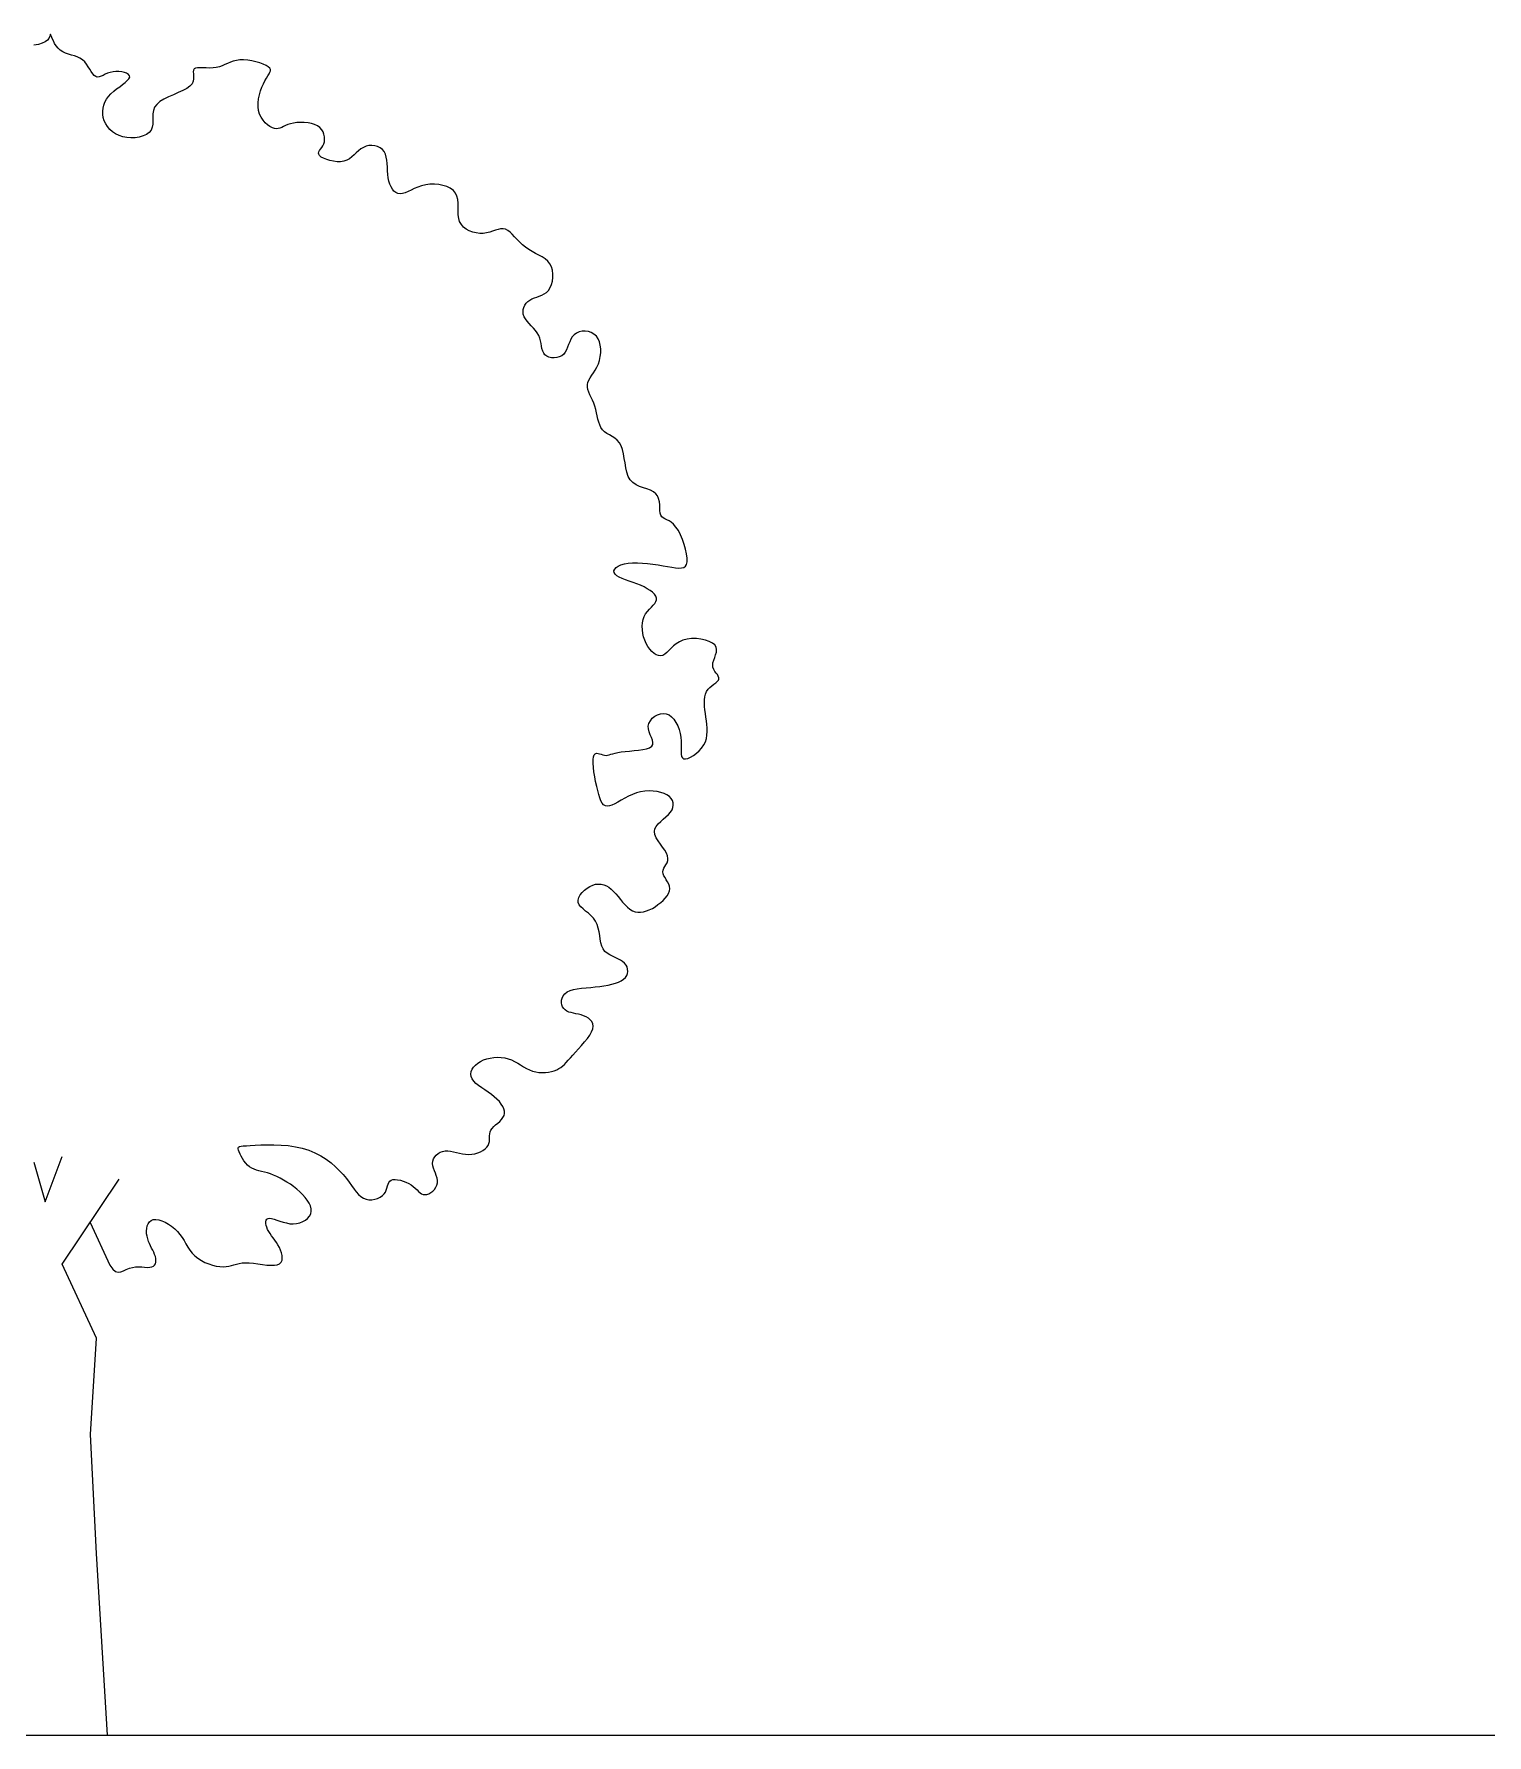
# Model space of a CAD drawing. Header units: millimetres. Extents: x 157249 to 320429, y 217580 to 295459.
# Drawn here: x 180795 to 189352, y 260364 to 270377 of the extents above; entities that cross this region are included whole.
import ezdxf

# ---------------------------------------------------------------- set-up
doc = ezdxf.new("R2010")
doc.units = ezdxf.units.MM
doc.layers.add('www.cad-blocks.net', color=7, linetype='Continuous')

# ---------------------------------------------------------------- blocks, each defined once
blk = doc.blocks.new('A$C3D8429B9')
for p, q in [((3859, 9952), (3832, 9947)), ((3881, 9959), (3859, 9952)), ((3898, 9967), (3881, 9959)), ((3911, 9977), (3898, 9967)), ((3919, 9987), (3911, 9977)), ((3924, 9996), (3919, 9987)), ((3927, 10004), (3924, 9996)), ((3928, 10010), (3927, 10004)), ((3929, 10013), (3928, 10010)), ((3930, 10012), (3929, 10013)), ((3932, 10007), (3930, 10012)), ((3936, 9998), (3932, 10007)), ((3940, 9986), (3936, 9998)), ((3947, 9973), (3940, 9986)), ((3954, 9958), (3947, 9973)), ((3963, 9944), (3954, 9958)), ((3974, 9930), (3963, 9944)), ((3987, 9918), (3974, 9930)), ((4002, 9909), (3987, 9918)), ((4018, 9901), (4002, 9909)), ((4035, 9895), (4018, 9901)), ((4053, 9889), (4035, 9895)), ((4070, 9884), (4053, 9889)), ((4087, 9878), (4070, 9884)), ((4103, 9870), (4087, 9878)), ((4118, 9861), (4103, 9870)), ((4131, 9849), (4118, 9861)), ((4142, 9835), (4131, 9849)), ((4152, 9820), (4142, 9835)), ((4161, 9806), (4152, 9820)), ((4796, 9815), (4784, 9812)), ((4811, 9815), (4796, 9815)), ((4828, 9815), (4811, 9815)), ((4847, 9814), (4828, 9815)), ((4867, 9813), (4847, 9814)), ((4887, 9814), (4867, 9813)), ((4906, 9816), (4887, 9814)), ((4924, 9820), (4906, 9816)), ((4940, 9826), (4924, 9820)), ((4956, 9833), (4940, 9826)), ((4972, 9840), (4956, 9833)), ((4989, 9847), (4972, 9840)), ((5006, 9853), (4989, 9847)), ((5025, 9858), (5006, 9853)), ((5045, 9861), (5025, 9858)), ((5067, 9861), (5045, 9861)), ((5091, 9859), (5067, 9861)), ((5115, 9855), (5091, 9859)), ((5139, 9850), (5115, 9855)), ((5162, 9843), (5139, 9850)), ((5182, 9836), (5162, 9843)), ((5199, 9828), (5182, 9836)), ((5212, 9820), (5199, 9828)), ((5221, 9812), (5212, 9820)), ((4170, 9792), (4161, 9806)), ((4178, 9779), (4170, 9792)), ((4187, 9769), (4178, 9779)), ((4196, 9763), (4187, 9769)), ((4205, 9760), (4196, 9763)), ((4216, 9761), (4205, 9760)), ((4227, 9764), (4216, 9761)), ((4239, 9769), (4227, 9764)), ((4252, 9776), (4239, 9769)), ((4266, 9782), (4252, 9776)), ((4281, 9787), (4266, 9782)), ((4298, 9791), (4281, 9787)), ((4315, 9793), (4298, 9791)), ((4332, 9793), (4315, 9793)), ((4349, 9791), (4332, 9793)), ((4337, 9703), (4354, 9716)), ((4365, 9787), (4349, 9791)), ((4354, 9716), (4370, 9728)), ((4378, 9782), (4365, 9787)), ((4370, 9728), (4382, 9739)), ((4388, 9775), (4378, 9782)), ((4382, 9739), (4391, 9749)), ((4394, 9767), (4388, 9775)), ((4391, 9749), (4396, 9759)), ((4396, 9759), (4394, 9767)), ((4763, 9720), (4751, 9706)), ((4770, 9735), (4763, 9720)), ((4771, 9800), (4770, 9790)), ((4770, 9790), (4771, 9778)), ((4772, 9750), (4770, 9735)), ((4775, 9808), (4771, 9800)), ((4771, 9778), (4772, 9764)), ((4772, 9764), (4772, 9750)), ((4784, 9812), (4775, 9808)), ((5174, 9700), (5183, 9720)), ((5183, 9720), (5192, 9738)), ((5192, 9738), (5201, 9754)), ((5201, 9754), (5209, 9767)), ((5209, 9767), (5217, 9779)), ((5217, 9779), (5222, 9788)), ((5225, 9805), (5221, 9812)), ((5222, 9788), (5225, 9797)), ((5225, 9797), (5225, 9805)), ((4250, 9612), (4259, 9629)), ((4259, 9629), (4271, 9645)), ((4271, 9645), (4285, 9661)), ((4285, 9661), (4302, 9676)), ((4302, 9676), (4319, 9690)), ((4319, 9690), (4337, 9703)), ((4573, 9615), (4555, 9599)), ((4597, 9630), (4573, 9615)), ((4624, 9643), (4597, 9630)), ((4653, 9656), (4624, 9643)), ((4682, 9668), (4653, 9656)), ((4709, 9680), (4682, 9668)), ((4732, 9692), (4709, 9680)), ((4751, 9706), (4732, 9692)), ((5152, 9608), (5155, 9631)), ((5155, 9631), (5160, 9655)), ((5160, 9655), (5166, 9678)), ((5166, 9678), (5174, 9700)), ((4237, 9558), (4239, 9576)), ((4237, 9540), (4237, 9558)), ((4240, 9522), (4237, 9540)), ((4239, 9576), (4243, 9594)), ((4246, 9503), (4240, 9522)), ((4243, 9594), (4250, 9612)), ((4533, 9543), (4532, 9522)), ((4532, 9522), (4533, 9502)), ((4536, 9563), (4533, 9543)), ((4543, 9582), (4536, 9563)), ((4555, 9599), (4543, 9582)), ((5152, 9585), (5152, 9608)), ((5155, 9563), (5152, 9585)), ((5161, 9542), (5155, 9563)), ((5170, 9523), (5161, 9542)), ((5182, 9506), (5170, 9523)), ((4255, 9485), (4246, 9503)), ((4266, 9468), (4255, 9485)), ((4279, 9452), (4266, 9468)), ((4295, 9438), (4279, 9452)), ((4313, 9425), (4295, 9438)), ((4333, 9415), (4313, 9425)), ((4355, 9407), (4333, 9415)), ((4475, 9413), (4452, 9406)), ((4494, 9422), (4475, 9413)), ((4511, 9434), (4494, 9422)), ((4522, 9448), (4511, 9434)), ((4529, 9465), (4522, 9448)), ((4532, 9483), (4529, 9465)), ((4533, 9502), (4532, 9483)), ((5194, 9491), (5182, 9506)), ((5208, 9478), (5194, 9491)), ((5222, 9468), (5208, 9478)), ((5236, 9461), (5222, 9468)), ((5249, 9456), (5236, 9461)), ((5261, 9455), (5249, 9456)), ((5271, 9456), (5261, 9455)), ((5281, 9459), (5271, 9456)), ((5291, 9463), (5281, 9459)), ((5302, 9468), (5291, 9463)), ((5314, 9474), (5302, 9468)), ((5327, 9480), (5314, 9474)), ((5343, 9485), (5327, 9480)), ((5361, 9489), (5343, 9485)), ((5381, 9492), (5361, 9489)), ((5402, 9493), (5381, 9492)), ((5424, 9493), (5402, 9493)), ((5446, 9491), (5424, 9493)), ((5466, 9487), (5446, 9491)), ((5485, 9481), (5466, 9487)), ((5502, 9473), (5485, 9481)), ((5516, 9462), (5502, 9473)), ((5527, 9450), (5516, 9462)), ((5535, 9437), (5527, 9450)), ((5540, 9423), (5535, 9437)), ((5543, 9408), (5540, 9423)), ((4379, 9403), (4355, 9407)), ((4403, 9401), (4379, 9403)), ((4428, 9402), (4403, 9401)), ((4452, 9406), (4428, 9402)), ((5508, 9312), (5510, 9319)), ((5510, 9319), (5514, 9327)), ((5514, 9327), (5520, 9336)), ((5520, 9336), (5527, 9345)), ((5527, 9345), (5534, 9355)), ((5534, 9355), (5539, 9366)), ((5539, 9366), (5543, 9379)), ((5544, 9393), (5543, 9408)), ((5543, 9379), (5544, 9393)), ((5730, 9314), (5718, 9302)), ((5743, 9326), (5730, 9314)), ((5757, 9337), (5743, 9326)), ((5772, 9346), (5757, 9337)), ((5788, 9352), (5772, 9346)), ((5805, 9356), (5788, 9352)), ((5822, 9357), (5805, 9356)), ((5839, 9355), (5822, 9357)), ((5855, 9351), (5839, 9355)), ((5870, 9344), (5855, 9351)), ((5884, 9334), (5870, 9344)), ((5894, 9322), (5884, 9334)), ((5902, 9306), (5894, 9322)), ((5509, 9305), (5508, 9312)), ((5514, 9297), (5509, 9305)), ((5524, 9289), (5514, 9297)), ((5538, 9282), (5524, 9289)), ((5556, 9274), (5538, 9282)), ((5575, 9268), (5556, 9274)), ((5596, 9264), (5575, 9268)), ((5617, 9261), (5596, 9264)), ((5638, 9261), (5617, 9261)), ((5657, 9264), (5638, 9261)), ((5675, 9271), (5657, 9264)), ((5690, 9279), (5675, 9271)), ((5704, 9290), (5690, 9279)), ((5718, 9302), (5704, 9290)), ((5907, 9289), (5902, 9306)), ((5911, 9270), (5907, 9289)), ((5913, 9250), (5911, 9270)), ((5914, 9229), (5913, 9250)), ((5915, 9208), (5914, 9229)), ((5916, 9187), (5915, 9208)), ((5919, 9166), (5916, 9187)), ((5922, 9147), (5919, 9166)), ((5928, 9129), (5922, 9147)), ((5935, 9113), (5928, 9129)), ((5943, 9099), (5935, 9113)), ((6093, 9112), (6072, 9103)), ((6115, 9120), (6093, 9112)), ((6139, 9125), (6115, 9120)), ((6164, 9129), (6139, 9125)), ((6190, 9129), (6164, 9129)), ((6216, 9127), (6190, 9129)), ((6241, 9122), (6216, 9127)), ((6264, 9115), (6241, 9122)), ((6284, 9105), (6264, 9115)), ((5952, 9088), (5943, 9099)), ((5963, 9080), (5952, 9088)), ((5975, 9074), (5963, 9080)), ((5988, 9072), (5975, 9074)), ((6002, 9074), (5988, 9072)), ((6018, 9079), (6002, 9074)), ((6035, 9086), (6018, 9079)), ((6053, 9094), (6035, 9086)), ((6072, 9103), (6053, 9094)), ((6302, 9092), (6284, 9105)), ((6315, 9076), (6302, 9092)), ((6323, 9058), (6315, 9076)), ((6328, 9038), (6323, 9058)), ((6330, 9017), (6328, 9038)), ((6330, 8994), (6330, 9017)), ((6330, 8972), (6330, 8994)), ((6331, 8949), (6330, 8972)), ((6334, 8928), (6331, 8949)), ((6339, 8909), (6334, 8928)), ((6349, 8892), (6339, 8909)), ((6362, 8877), (6349, 8892)), ((6378, 8864), (6362, 8877)), ((6396, 8854), (6378, 8864)), ((6416, 8847), (6396, 8854)), ((6437, 8842), (6416, 8847)), ((6458, 8839), (6437, 8842)), ((6478, 8839), (6458, 8839)), ((6497, 8842), (6478, 8839)), ((6516, 8847), (6497, 8842)), ((6533, 8852), (6516, 8847)), ((6550, 8858), (6533, 8852)), ((6565, 8863), (6550, 8858)), ((6580, 8866), (6565, 8863)), ((6595, 8867), (6580, 8866)), ((6609, 8864), (6595, 8867)), ((6622, 8857), (6609, 8864)), ((6636, 8847), (6622, 8857)), ((6649, 8835), (6636, 8847)), ((6663, 8820), (6649, 8835)), ((6678, 8804), (6663, 8820)), ((6693, 8788), (6678, 8804)), ((6709, 8772), (6693, 8788)), ((6727, 8758), (6709, 8772)), ((6746, 8745), (6727, 8758)), ((6766, 8733), (6746, 8745)), ((6786, 8722), (6766, 8733)), ((6806, 8712), (6786, 8722)), ((6825, 8701), (6806, 8712)), ((6843, 8689), (6825, 8701)), ((6858, 8675), (6843, 8689)), ((6870, 8660), (6858, 8675)), ((6879, 8642), (6870, 8660)), ((6885, 8622), (6879, 8642)), ((6888, 8600), (6885, 8622)), ((6862, 8504), (6872, 8520)), ((6872, 8520), (6879, 8538)), ((6879, 8538), (6885, 8558)), ((6885, 8558), (6887, 8579)), ((6887, 8579), (6888, 8600)), ((6717, 8404), (6723, 8417)), ((6723, 8417), (6730, 8428)), ((6730, 8428), (6740, 8439)), ((6740, 8439), (6752, 8447)), ((6752, 8447), (6765, 8454)), ((6765, 8454), (6779, 8460)), ((6779, 8460), (6793, 8465)), ((6793, 8465), (6808, 8470)), ((6808, 8470), (6823, 8476)), ((6823, 8476), (6837, 8483)), ((6837, 8483), (6850, 8492)), ((6850, 8492), (6862, 8504)), ((6713, 8377), (6714, 8391)), ((6714, 8363), (6713, 8377)), ((6714, 8391), (6717, 8404)), ((6719, 8349), (6714, 8363)), ((6727, 8336), (6719, 8349)), ((6736, 8322), (6727, 8336)), ((6748, 8309), (6736, 8322)), ((6760, 8296), (6748, 8309)), ((6773, 8282), (6760, 8296)), ((6785, 8268), (6773, 8282)), ((6796, 8254), (6785, 8268)), ((6805, 8239), (6796, 8254)), ((6811, 8223), (6805, 8239)), ((6816, 8207), (6811, 8223)), ((6994, 8217), (6987, 8202)), ((7002, 8231), (6994, 8217)), ((7013, 8243), (7002, 8231)), ((7027, 8252), (7013, 8243)), ((7043, 8259), (7027, 8252)), ((7060, 8263), (7043, 8259)), ((7078, 8263), (7060, 8263)), ((7097, 8261), (7078, 8263)), ((7114, 8256), (7097, 8261)), ((7130, 8247), (7114, 8256)), ((7144, 8235), (7130, 8247)), ((7154, 8219), (7144, 8235)), ((7162, 8201), (7154, 8219)), ((6819, 8191), (6816, 8207)), ((6822, 8175), (6819, 8191)), ((6824, 8161), (6822, 8175)), ((6828, 8147), (6824, 8161)), ((6834, 8135), (6828, 8147)), ((6841, 8124), (6834, 8135)), ((6852, 8116), (6841, 8124)), ((6865, 8111), (6852, 8116)), ((6880, 8107), (6865, 8111)), ((6926, 8112), (6911, 8108)), ((6940, 8119), (6926, 8112)), ((6952, 8129), (6940, 8119)), ((6961, 8140), (6952, 8129)), ((6969, 8154), (6961, 8140)), ((6975, 8170), (6969, 8154)), ((6981, 8186), (6975, 8170)), ((6987, 8202), (6981, 8186)), ((7167, 8181), (7162, 8201)), ((7163, 8092), (7167, 8114)), ((7170, 8159), (7167, 8181)), ((7167, 8114), (7170, 8137)), ((7170, 8137), (7170, 8159)), ((6895, 8107), (6880, 8107)), ((6911, 8108), (6895, 8107)), ((7117, 8004), (7127, 8019)), ((7127, 8019), (7138, 8035)), ((7138, 8035), (7147, 8052)), ((7147, 8052), (7156, 8071)), ((7156, 8071), (7163, 8092)), ((7091, 7949), (7094, 7962)), ((7091, 7935), (7091, 7949)), ((7094, 7920), (7091, 7935)), ((7094, 7962), (7100, 7976)), ((7099, 7905), (7094, 7920)), ((7100, 7976), (7108, 7990)), ((7108, 7990), (7117, 8004)), ((7105, 7890), (7099, 7905)), ((7113, 7874), (7105, 7890)), ((7121, 7857), (7113, 7874)), ((7129, 7840), (7121, 7857)), ((7135, 7822), (7129, 7840)), ((7141, 7803), (7135, 7822)), ((7145, 7784), (7141, 7803)), ((7149, 7765), (7145, 7784)), ((7153, 7746), (7149, 7765)), ((7158, 7729), (7153, 7746)), ((7164, 7712), (7158, 7729)), ((7171, 7696), (7164, 7712)), ((7180, 7683), (7171, 7696)), ((7192, 7672), (7180, 7683)), ((7206, 7662), (7192, 7672)), ((7221, 7653), (7206, 7662)), ((7237, 7644), (7221, 7653)), ((7253, 7634), (7237, 7644)), ((7267, 7622), (7253, 7634)), ((7280, 7607), (7267, 7622)), ((7291, 7589), (7280, 7607)), ((7298, 7567), (7291, 7589)), ((7304, 7542), (7298, 7567)), ((7308, 7515), (7304, 7542)), ((7313, 7488), (7308, 7515)), ((7317, 7460), (7313, 7488)), ((7323, 7433), (7317, 7460)), ((7332, 7409), (7323, 7433)), ((7344, 7389), (7332, 7409)), ((7359, 7373), (7344, 7389)), ((7378, 7360), (7359, 7373)), ((7399, 7350), (7378, 7360)), ((7421, 7342), (7399, 7350)), ((7442, 7335), (7421, 7342)), ((7463, 7327), (7442, 7335)), ((7480, 7318), (7463, 7327)), ((7495, 7307), (7480, 7318)), ((7505, 7294), (7495, 7307)), ((7511, 7278), (7505, 7294)), ((7515, 7260), (7511, 7278)), ((7517, 7242), (7515, 7260)), ((7518, 7225), (7517, 7242)), ((7518, 7208), (7518, 7225)), ((7520, 7193), (7518, 7208)), ((7523, 7181), (7520, 7193)), ((7529, 7171), (7523, 7181)), ((7537, 7165), (7529, 7171)), ((7547, 7159), (7537, 7165)), ((7559, 7154), (7547, 7159)), ((7572, 7147), (7559, 7154)), ((7585, 7139), (7572, 7147)), ((7599, 7127), (7585, 7139)), ((7613, 7111), (7599, 7127)), ((7627, 7090), (7613, 7111)), ((7639, 7065), (7627, 7090)), ((7651, 7038), (7639, 7065)), ((7661, 7009), (7651, 7038)), ((7669, 6980), (7661, 7009)), ((7675, 6953), (7669, 6980)), ((7678, 6928), (7675, 6953)), ((7679, 6907), (7678, 6928)), ((7248, 6853), (7252, 6863)), ((7249, 6843), (7248, 6853)), ((7254, 6833), (7249, 6843)), ((7252, 6863), (7261, 6872)), ((7264, 6824), (7254, 6833)), ((7261, 6872), (7273, 6881)), ((7278, 6816), (7264, 6824)), ((7273, 6881), (7289, 6888)), ((7296, 6808), (7278, 6816)), ((7289, 6888), (7309, 6895)), ((7309, 6895), (7331, 6899)), ((7331, 6899), (7357, 6901)), ((7357, 6901), (7386, 6901)), ((7386, 6901), (7415, 6899)), ((7415, 6899), (7446, 6896)), ((7446, 6896), (7477, 6892)), ((7477, 6892), (7508, 6888)), ((7508, 6888), (7537, 6883)), ((7537, 6883), (7564, 6878)), ((7564, 6878), (7589, 6874)), ((7589, 6874), (7611, 6871)), ((7611, 6871), (7630, 6869)), ((7630, 6869), (7646, 6870)), ((7646, 6870), (7659, 6873)), ((7659, 6873), (7669, 6880)), ((7669, 6880), (7675, 6891)), ((7675, 6891), (7679, 6907)), ((7316, 6801), (7296, 6808)), ((7337, 6793), (7316, 6801)), ((7360, 6785), (7337, 6793)), ((7383, 6777), (7360, 6785)), ((7405, 6768), (7383, 6777)), ((7426, 6758), (7405, 6768)), ((7444, 6748), (7426, 6758)), ((7461, 6738), (7444, 6748)), ((7475, 6727), (7461, 6738)), ((7486, 6715), (7475, 6727)), ((7494, 6704), (7486, 6715)), ((7434, 6600), (7445, 6614)), ((7445, 6614), (7457, 6627)), ((7457, 6627), (7468, 6639)), ((7468, 6639), (7479, 6650)), ((7479, 6650), (7489, 6661)), ((7489, 6661), (7495, 6672)), ((7498, 6693), (7494, 6704)), ((7495, 6672), (7499, 6682)), ((7499, 6682), (7498, 6693)), ((7414, 6527), (7415, 6547)), ((7415, 6506), (7414, 6527)), ((7415, 6547), (7419, 6566)), ((7419, 6566), (7425, 6584)), ((7425, 6584), (7434, 6600)), ((7418, 6485), (7415, 6506)), ((7422, 6464), (7418, 6485)), ((7429, 6444), (7422, 6464)), ((7438, 6425), (7429, 6444)), ((7448, 6407), (7438, 6425)), ((7598, 6411), (7584, 6397)), ((7614, 6424), (7598, 6411)), ((7633, 6436), (7614, 6424)), ((7654, 6445), (7633, 6436)), ((7679, 6451), (7654, 6445)), ((7705, 6454), (7679, 6451)), ((7733, 6454), (7705, 6454)), ((7760, 6451), (7733, 6454)), ((7786, 6445), (7760, 6451)), ((7809, 6438), (7786, 6445)), ((7828, 6428), (7809, 6438)), ((7842, 6417), (7828, 6428)), ((7850, 6404), (7842, 6417)), ((7459, 6391), (7448, 6407)), ((7471, 6378), (7459, 6391)), ((7484, 6367), (7471, 6378)), ((7497, 6359), (7484, 6367)), ((7510, 6354), (7497, 6359)), ((7523, 6353), (7510, 6354)), ((7536, 6355), (7523, 6353)), ((7548, 6362), (7536, 6355)), ((7559, 6372), (7548, 6362)), ((7571, 6384), (7559, 6372)), ((7584, 6397), (7571, 6384)), ((7830, 6298), (7831, 6312)), ((7831, 6312), (7836, 6328)), ((7836, 6328), (7841, 6343)), ((7841, 6343), (7846, 6359)), ((7846, 6359), (7851, 6374)), ((7852, 6389), (7850, 6404)), ((7851, 6374), (7852, 6389)), ((7831, 6285), (7830, 6298)), ((7836, 6273), (7831, 6285)), ((7842, 6261), (7836, 6273)), ((7850, 6251), (7842, 6261)), ((7857, 6242), (7850, 6251)), ((7856, 6201), (7863, 6209)), ((7862, 6233), (7857, 6242)), ((7866, 6224), (7862, 6233)), ((7863, 6209), (7866, 6216)), ((7866, 6216), (7866, 6224)), ((7780, 6094), (7782, 6112)), ((7782, 6112), (7786, 6128)), ((7786, 6128), (7793, 6143)), ((7793, 6143), (7802, 6156)), ((7802, 6156), (7812, 6167)), ((7812, 6167), (7824, 6177)), ((7824, 6177), (7836, 6186)), ((7836, 6186), (7847, 6194)), ((7847, 6194), (7856, 6201)), ((7504, 6006), (7521, 6012)), ((7521, 6012), (7539, 6014)), ((7539, 6014), (7556, 6012)), ((7556, 6012), (7572, 6005)), ((7780, 6075), (7780, 6094)), ((7781, 6055), (7780, 6075)), ((7783, 6034), (7781, 6055)), ((7786, 6013), (7783, 6034)), ((7789, 5992), (7786, 6013)), ((7450, 5939), (7454, 5955)), ((7451, 5922), (7450, 5939)), ((7455, 5905), (7451, 5922)), ((7454, 5955), (7462, 5971)), ((7462, 5971), (7473, 5985)), ((7473, 5985), (7488, 5997)), ((7488, 5997), (7504, 6006)), ((7572, 6005), (7587, 5994)), ((7587, 5994), (7601, 5979)), ((7601, 5979), (7613, 5961)), ((7613, 5961), (7623, 5941)), ((7623, 5941), (7631, 5919)), ((7631, 5919), (7638, 5896)), ((7792, 5970), (7789, 5992)), ((7794, 5949), (7792, 5970)), ((7796, 5928), (7794, 5949)), ((7796, 5907), (7796, 5928)), ((7440, 5806), (7458, 5812)), ((7461, 5888), (7455, 5905)), ((7458, 5812), (7470, 5820)), ((7468, 5872), (7461, 5888)), ((7474, 5856), (7468, 5872)), ((7470, 5820), (7476, 5830)), ((7477, 5843), (7474, 5856)), ((7476, 5830), (7477, 5843)), ((7638, 5896), (7642, 5873)), ((7642, 5873), (7644, 5850)), ((7644, 5850), (7644, 5829)), ((7644, 5829), (7644, 5808)), ((7644, 5808), (7644, 5790)), ((7749, 5794), (7764, 5810)), ((7764, 5810), (7777, 5828)), ((7777, 5828), (7786, 5847)), ((7786, 5847), (7792, 5866)), ((7792, 5866), (7795, 5886)), ((7795, 5886), (7796, 5907)), ((7125, 5742), (7127, 5759)), ((7125, 5721), (7125, 5742)), ((7127, 5696), (7125, 5721)), ((7127, 5759), (7131, 5770)), ((7131, 5770), (7138, 5776)), ((7138, 5776), (7145, 5779)), ((7145, 5779), (7154, 5778)), ((7154, 5778), (7163, 5776)), ((7163, 5776), (7173, 5773)), ((7173, 5773), (7183, 5769)), ((7183, 5769), (7193, 5767)), ((7193, 5767), (7202, 5766)), ((7202, 5766), (7210, 5767)), ((7210, 5767), (7219, 5769)), ((7219, 5769), (7229, 5773)), ((7229, 5773), (7241, 5776)), ((7241, 5776), (7255, 5780)), ((7255, 5780), (7271, 5784)), ((7271, 5784), (7291, 5787)), ((7291, 5787), (7314, 5790)), ((7314, 5790), (7339, 5792)), ((7339, 5792), (7366, 5795)), ((7366, 5795), (7393, 5798)), ((7393, 5798), (7418, 5801)), ((7418, 5801), (7440, 5806)), ((7644, 5790), (7644, 5774)), ((7644, 5774), (7646, 5761)), ((7646, 5761), (7651, 5752)), ((7651, 5752), (7658, 5747)), ((7658, 5747), (7669, 5746)), ((7669, 5746), (7683, 5749)), ((7683, 5749), (7699, 5756)), ((7699, 5756), (7716, 5766)), ((7716, 5766), (7733, 5779)), ((7733, 5779), (7749, 5794)), ((7130, 5669), (7127, 5696)), ((7135, 5641), (7130, 5669)), ((7140, 5612), (7135, 5641)), ((7146, 5584), (7140, 5612)), ((7152, 5559), (7146, 5584)), ((7158, 5536), (7152, 5559)), ((7164, 5516), (7158, 5536)), ((7171, 5499), (7164, 5516)), ((7311, 5515), (7290, 5503)), ((7333, 5527), (7311, 5515)), ((7356, 5537), (7333, 5527)), ((7380, 5546), (7356, 5537)), ((7405, 5553), (7380, 5546)), ((7430, 5556), (7405, 5553)), ((7455, 5558), (7430, 5556)), ((7479, 5557), (7455, 5558)), ((7503, 5554), (7479, 5557)), ((7524, 5549), (7503, 5554)), ((7543, 5542), (7524, 5549)), ((7560, 5534), (7543, 5542)), ((7574, 5524), (7560, 5534)), ((7585, 5513), (7574, 5524)), ((7592, 5501), (7585, 5513)), ((7179, 5486), (7171, 5499)), ((7187, 5476), (7179, 5486)), ((7197, 5470), (7187, 5476)), ((7208, 5468), (7197, 5470)), ((7221, 5469), (7208, 5468)), ((7236, 5474), (7221, 5469)), ((7252, 5481), (7236, 5474)), ((7271, 5491), (7252, 5481)), ((7290, 5503), (7271, 5491)), ((7554, 5405), (7568, 5418)), ((7568, 5418), (7581, 5432)), ((7581, 5432), (7590, 5446)), ((7590, 5446), (7595, 5460)), ((7596, 5488), (7592, 5501)), ((7595, 5460), (7597, 5474)), ((7597, 5474), (7596, 5488)), ((7487, 5318), (7489, 5334)), ((7489, 5300), (7487, 5318)), ((7489, 5334), (7497, 5349)), ((7497, 5349), (7509, 5364)), ((7509, 5364), (7523, 5378)), ((7523, 5378), (7538, 5391)), ((7538, 5391), (7554, 5405)), ((7497, 5282), (7489, 5300)), ((7508, 5263), (7497, 5282)), ((7521, 5244), (7508, 5263)), ((7534, 5226), (7521, 5244)), ((7547, 5208), (7534, 5226)), ((7557, 5191), (7547, 5208)), ((7542, 5102), (7548, 5112)), ((7548, 5112), (7554, 5123)), ((7554, 5123), (7561, 5134)), ((7564, 5175), (7557, 5191)), ((7561, 5134), (7565, 5147)), ((7566, 5160), (7564, 5175)), ((7565, 5147), (7566, 5160)), ((7123, 5003), (7140, 5008)), ((7140, 5008), (7156, 5009)), ((7156, 5009), (7172, 5008)), ((7172, 5008), (7188, 5004)), ((7536, 5081), (7537, 5091)), ((7537, 5070), (7536, 5081)), ((7537, 5091), (7542, 5102)), ((7542, 5058), (7537, 5070)), ((7549, 5047), (7542, 5058)), ((7556, 5035), (7549, 5047)), ((7564, 5022), (7556, 5035)), ((7570, 5009), (7564, 5022)), ((7575, 4996), (7570, 5009)), ((7037, 4915), (7041, 4930)), ((7037, 4901), (7037, 4915)), ((7041, 4930), (7049, 4945)), ((7049, 4945), (7060, 4959)), ((7060, 4959), (7074, 4973)), ((7074, 4973), (7090, 4985)), ((7090, 4985), (7106, 4995)), ((7106, 4995), (7123, 5003)), ((7188, 5004), (7203, 4998)), ((7203, 4998), (7217, 4990)), ((7217, 4990), (7232, 4979)), ((7232, 4979), (7246, 4966)), ((7246, 4966), (7259, 4951)), ((7259, 4951), (7273, 4936)), ((7273, 4936), (7286, 4919)), ((7286, 4919), (7299, 4903)), ((7523, 4900), (7538, 4913)), ((7538, 4913), (7550, 4926)), ((7550, 4926), (7561, 4940)), ((7561, 4940), (7569, 4954)), ((7569, 4954), (7575, 4969)), ((7576, 4982), (7575, 4996)), ((7575, 4969), (7576, 4982)), ((7043, 4887), (7037, 4901)), ((7053, 4875), (7043, 4887)), ((7066, 4863), (7053, 4875)), ((7081, 4850), (7066, 4863)), ((7097, 4837), (7081, 4850)), ((7113, 4823), (7097, 4837)), ((7127, 4808), (7113, 4823)), ((7140, 4790), (7127, 4808)), ((7299, 4903), (7313, 4887)), ((7313, 4887), (7327, 4873)), ((7327, 4873), (7341, 4861)), ((7341, 4861), (7356, 4852)), ((7356, 4852), (7372, 4846)), ((7372, 4846), (7388, 4843)), ((7388, 4843), (7405, 4843)), ((7405, 4843), (7422, 4846)), ((7422, 4846), (7439, 4851)), ((7439, 4851), (7456, 4857)), ((7456, 4857), (7474, 4866)), ((7474, 4866), (7491, 4876)), ((7491, 4876), (7507, 4888)), ((7507, 4888), (7523, 4900)), ((7149, 4771), (7140, 4790)), ((7155, 4750), (7149, 4771)), ((7160, 4728), (7155, 4750)), ((7164, 4706), (7160, 4728)), ((7167, 4684), (7164, 4706)), ((7171, 4663), (7167, 4684)), ((7177, 4644), (7171, 4663)), ((7184, 4627), (7177, 4644)), ((7195, 4613), (7184, 4627)), ((7208, 4602), (7195, 4613)), ((7223, 4592), (7208, 4602)), ((7239, 4584), (7223, 4592)), ((7255, 4577), (7239, 4584)), ((7271, 4570), (7255, 4577)), ((7286, 4562), (7271, 4570)), ((7299, 4553), (7286, 4562)), ((7310, 4544), (7299, 4553)), ((7319, 4532), (7310, 4544)), ((7325, 4521), (7319, 4532)), ((7328, 4508), (7325, 4521)), ((7329, 4495), (7328, 4508)), ((7138, 4404), (7164, 4406)), ((7164, 4406), (7189, 4410)), ((7189, 4410), (7213, 4414)), ((7213, 4414), (7236, 4419)), ((7236, 4419), (7256, 4425)), ((7256, 4425), (7275, 4432)), ((7275, 4432), (7291, 4440)), ((7291, 4440), (7304, 4449)), ((7304, 4449), (7315, 4459)), ((7315, 4459), (7323, 4471)), ((7323, 4471), (7327, 4483)), ((7327, 4483), (7329, 4495)), ((6938, 4311), (6939, 4325)), ((6941, 4298), (6938, 4311)), ((6939, 4325), (6942, 4338)), ((6942, 4338), (6949, 4351)), ((6949, 4351), (6959, 4363)), ((6959, 4363), (6972, 4374)), ((6972, 4374), (6989, 4382)), ((6989, 4382), (7010, 4388)), ((7010, 4388), (7032, 4393)), ((7032, 4393), (7057, 4396)), ((7057, 4396), (7084, 4399)), ((7084, 4399), (7111, 4401)), ((7111, 4401), (7138, 4404)), ((6945, 4286), (6941, 4298)), ((6952, 4276), (6945, 4286)), ((6960, 4268), (6952, 4276)), ((6971, 4261), (6960, 4268)), ((6982, 4256), (6971, 4261)), ((6995, 4253), (6982, 4256)), ((7009, 4249), (6995, 4253)), ((7023, 4246), (7009, 4249)), ((7039, 4243), (7023, 4246)), ((7054, 4239), (7039, 4243)), ((7069, 4234), (7054, 4239)), ((7084, 4227), (7069, 4234)), ((7097, 4219), (7084, 4227)), ((7108, 4210), (7097, 4219)), ((7117, 4200), (7108, 4210)), ((7091, 4100), (7105, 4120)), ((7105, 4120), (7116, 4139)), ((7116, 4139), (7123, 4157)), ((7123, 4187), (7117, 4200)), ((7125, 4173), (7123, 4187)), ((7123, 4157), (7125, 4173)), ((7005, 4002), (7021, 4020)), ((7021, 4020), (7039, 4039)), ((7039, 4039), (7057, 4059)), ((7057, 4059), (7075, 4080)), ((7075, 4080), (7091, 4100)), ((6407, 3905), (6413, 3919)), ((6413, 3919), (6421, 3932)), ((6421, 3932), (6432, 3944)), ((6432, 3944), (6446, 3955)), ((6446, 3955), (6462, 3965)), ((6462, 3965), (6479, 3974)), ((6479, 3974), (6499, 3980)), ((6499, 3980), (6519, 3985)), ((6519, 3985), (6540, 3989)), ((6540, 3989), (6562, 3990)), ((6562, 3990), (6583, 3989)), ((6583, 3989), (6605, 3986)), ((6605, 3986), (6625, 3981)), ((6625, 3981), (6644, 3974)), ((6644, 3974), (6663, 3965)), ((6663, 3965), (6681, 3955)), ((6681, 3955), (6698, 3945)), ((6698, 3945), (6715, 3934)), ((6715, 3934), (6732, 3924)), ((6732, 3924), (6750, 3915)), ((6750, 3915), (6768, 3908)), ((6768, 3908), (6787, 3903)), ((6862, 3902), (6880, 3906)), ((6880, 3906), (6896, 3910)), ((6896, 3910), (6911, 3916)), ((6911, 3916), (6924, 3923)), ((6924, 3923), (6935, 3930)), ((6935, 3930), (6946, 3939)), ((6946, 3939), (6956, 3948)), ((6956, 3948), (6967, 3959)), ((6967, 3959), (6978, 3972)), ((6978, 3972), (6991, 3986)), ((6991, 3986), (7005, 4002)), ((6405, 3891), (6407, 3905)), ((6407, 3877), (6405, 3891)), ((6413, 3863), (6407, 3877)), ((6422, 3849), (6413, 3863)), ((6435, 3836), (6422, 3849)), ((6451, 3823), (6435, 3836)), ((6469, 3810), (6451, 3823)), ((6488, 3797), (6469, 3810)), ((6787, 3903), (6806, 3900)), ((6806, 3900), (6825, 3899)), ((6825, 3899), (6844, 3900)), ((6844, 3900), (6862, 3902)), ((6507, 3784), (6488, 3797)), ((6526, 3770), (6507, 3784)), ((6543, 3757), (6526, 3770)), ((6559, 3743), (6543, 3757)), ((6573, 3729), (6559, 3743)), ((6584, 3714), (6573, 3729)), ((6593, 3700), (6584, 3714)), ((6563, 3602), (6575, 3612)), ((6575, 3612), (6586, 3623)), ((6586, 3623), (6594, 3635)), ((6600, 3686), (6593, 3700)), ((6594, 3635), (6601, 3646)), ((6603, 3672), (6600, 3686)), ((6601, 3646), (6603, 3659)), ((6603, 3659), (6603, 3672)), ((6515, 3527), (6516, 3539)), ((6515, 3516), (6515, 3527)), ((6515, 3504), (6515, 3516)), ((6516, 3539), (6518, 3550)), ((6518, 3550), (6523, 3561)), ((6523, 3561), (6531, 3571)), ((6531, 3571), (6540, 3582)), ((6540, 3582), (6551, 3592)), ((6551, 3592), (6563, 3602)), ((3899, 3138), (3999, 3405)), ((5034, 3456), (5037, 3461)), ((5035, 3450), (5034, 3456)), ((5037, 3442), (5035, 3450)), ((5037, 3461), (5042, 3464)), ((5041, 3432), (5037, 3442)), ((5046, 3420), (5041, 3432)), ((5042, 3464), (5052, 3466)), ((5052, 3407), (5046, 3420)), ((5052, 3466), (5065, 3468)), ((5060, 3393), (5052, 3407)), ((5065, 3468), (5083, 3469)), ((5083, 3469), (5106, 3471)), ((5106, 3471), (5135, 3472)), ((5135, 3472), (5168, 3474)), ((5168, 3474), (5206, 3475)), ((5206, 3475), (5245, 3475)), ((5245, 3475), (5287, 3473)), ((5287, 3473), (5329, 3470)), ((5329, 3470), (5372, 3463)), ((5372, 3463), (5412, 3454)), ((5412, 3454), (5451, 3442)), ((5451, 3442), (5487, 3427)), ((5487, 3427), (5521, 3409)), ((5521, 3409), (5553, 3389)), ((6192, 3403), (6201, 3414)), ((6201, 3414), (6212, 3423)), ((6212, 3423), (6225, 3430)), ((6225, 3430), (6239, 3435)), ((6239, 3435), (6253, 3438)), ((6253, 3438), (6269, 3438)), ((6269, 3438), (6286, 3437)), ((6286, 3437), (6302, 3433)), ((6302, 3433), (6320, 3429)), ((6320, 3429), (6338, 3425)), ((6338, 3425), (6356, 3421)), ((6356, 3421), (6374, 3419)), ((6374, 3419), (6392, 3418)), ((6392, 3418), (6411, 3419)), ((6411, 3419), (6429, 3422)), ((6429, 3422), (6446, 3427)), ((6446, 3427), (6462, 3433)), ((6462, 3433), (6476, 3441)), ((6476, 3441), (6489, 3450)), ((6489, 3450), (6499, 3460)), ((6499, 3460), (6507, 3471)), ((6507, 3471), (6511, 3482)), ((6511, 3482), (6514, 3493)), ((6514, 3493), (6515, 3504)), ((3832, 3372), (3899, 3138)), ((5069, 3379), (5060, 3393)), ((5079, 3366), (5069, 3379)), ((5090, 3354), (5079, 3366)), ((5102, 3344), (5090, 3354)), ((5115, 3336), (5102, 3344)), ((5128, 3330), (5115, 3336)), ((5142, 3325), (5128, 3330)), ((5157, 3321), (5142, 3325)), ((5173, 3317), (5157, 3321)), ((5189, 3313), (5173, 3317)), ((5207, 3309), (5189, 3313)), ((5225, 3303), (5207, 3309)), ((5553, 3389), (5582, 3368)), ((5582, 3368), (5608, 3345)), ((5608, 3345), (5632, 3322)), ((5632, 3322), (5653, 3299)), ((6180, 3365), (6181, 3378)), ((6181, 3351), (6180, 3365)), ((6181, 3378), (6186, 3391)), ((6185, 3336), (6181, 3351)), ((6190, 3322), (6185, 3336)), ((6186, 3391), (6192, 3403)), ((6196, 3307), (6190, 3322)), ((6201, 3293), (6196, 3307)), ((3999, 2771), (4333, 3272)), ((5243, 3296), (5225, 3303)), ((5263, 3288), (5243, 3296)), ((5282, 3278), (5263, 3288)), ((5302, 3267), (5282, 3278)), ((5322, 3255), (5302, 3267)), ((5342, 3242), (5322, 3255)), ((5361, 3228), (5342, 3242)), ((5380, 3213), (5361, 3228)), ((5398, 3198), (5380, 3213)), ((5653, 3299), (5672, 3276)), ((5672, 3276), (5688, 3254)), ((5688, 3254), (5703, 3234)), ((5703, 3234), (5717, 3214)), ((5717, 3214), (5730, 3197)), ((5902, 3196), (5907, 3208)), ((5907, 3208), (5911, 3220)), ((5911, 3220), (5915, 3232)), ((5915, 3232), (5918, 3243)), ((5918, 3243), (5922, 3253)), ((5922, 3253), (5927, 3261)), ((5927, 3261), (5935, 3266)), ((5935, 3266), (5946, 3270)), ((5946, 3270), (5959, 3271)), ((5959, 3271), (5974, 3269)), ((5974, 3269), (5990, 3266)), ((5990, 3266), (6006, 3261)), ((6006, 3261), (6023, 3254)), ((6023, 3254), (6039, 3247)), ((6039, 3247), (6053, 3238)), ((6053, 3238), (6066, 3228)), ((6066, 3228), (6078, 3219)), ((6078, 3219), (6088, 3209)), ((6088, 3209), (6097, 3200)), ((6181, 3202), (6191, 3212)), ((6191, 3212), (6199, 3224)), ((6199, 3224), (6205, 3237)), ((6206, 3278), (6201, 3293)), ((6205, 3237), (6209, 3250)), ((6209, 3264), (6206, 3278)), ((6209, 3250), (6209, 3264)), ((5414, 3181), (5398, 3198)), ((5429, 3165), (5414, 3181)), ((5442, 3148), (5429, 3165)), ((5453, 3131), (5442, 3148)), ((5461, 3115), (5453, 3131)), ((5465, 3098), (5461, 3115)), ((5730, 3197), (5743, 3182)), ((5743, 3182), (5757, 3170)), ((5757, 3170), (5772, 3160)), ((5772, 3160), (5788, 3154)), ((5788, 3154), (5805, 3151)), ((5805, 3151), (5822, 3151)), ((5822, 3151), (5839, 3154)), ((5839, 3154), (5855, 3159)), ((5855, 3159), (5870, 3166)), ((5870, 3166), (5884, 3175)), ((5884, 3175), (5894, 3185)), ((5894, 3185), (5902, 3196)), ((6097, 3200), (6106, 3192)), ((6106, 3192), (6115, 3186)), ((6115, 3186), (6125, 3182)), ((6125, 3182), (6135, 3181)), ((6135, 3181), (6146, 3182)), ((6146, 3182), (6158, 3186)), ((6158, 3186), (6170, 3193)), ((6170, 3193), (6181, 3202)), ((4163, 3016), (4279, 2766)), ((4499, 2997), (4505, 3010)), ((4505, 3010), (4512, 3021)), ((4512, 3021), (4522, 3029)), ((4522, 3029), (4534, 3034)), ((4534, 3034), (4550, 3035)), ((4550, 3035), (4567, 3032)), ((4567, 3032), (4585, 3027)), ((4585, 3027), (4604, 3019)), ((4604, 3019), (4624, 3008)), ((4624, 3008), (4643, 2995)), ((5197, 3021), (5200, 3030)), ((5197, 3011), (5197, 3021)), ((5199, 3000), (5197, 3011)), ((5200, 3030), (5204, 3036)), ((5204, 3036), (5211, 3040)), ((5211, 3040), (5220, 3042)), ((5220, 3042), (5232, 3040)), ((5232, 3040), (5247, 3037)), ((5247, 3037), (5263, 3031)), ((5263, 3031), (5281, 3025)), ((5281, 3025), (5300, 3019)), ((5300, 3019), (5319, 3014)), ((5319, 3014), (5339, 3010)), ((5339, 3010), (5359, 3009)), ((5359, 3009), (5379, 3011)), ((5379, 3011), (5398, 3015)), ((5398, 3015), (5415, 3022)), ((5415, 3022), (5431, 3031)), ((5431, 3031), (5444, 3041)), ((5444, 3041), (5455, 3054)), ((5455, 3054), (5462, 3068)), ((5462, 3068), (5465, 3083)), ((5465, 3083), (5465, 3098)), ((4495, 2967), (4496, 2982)), ((4495, 2951), (4495, 2967)), ((4498, 2936), (4495, 2951)), ((4496, 2982), (4499, 2997)), ((4502, 2921), (4498, 2936)), ((4506, 2906), (4502, 2921)), ((4512, 2893), (4506, 2906)), ((4643, 2995), (4661, 2980)), ((4661, 2980), (4677, 2964)), ((4677, 2964), (4692, 2947)), ((4692, 2947), (4704, 2929)), ((4704, 2929), (4716, 2910)), ((4716, 2910), (4727, 2891)), ((5203, 2989), (5199, 3000)), ((5208, 2976), (5203, 2989)), ((5215, 2964), (5208, 2976)), ((5223, 2952), (5215, 2964)), ((5232, 2939), (5223, 2952)), ((5241, 2926), (5232, 2939)), ((5251, 2913), (5241, 2926)), ((5260, 2899), (5251, 2913)), ((4519, 2879), (4512, 2893)), ((4525, 2866), (4519, 2879)), ((4532, 2854), (4525, 2866)), ((4538, 2842), (4532, 2854)), ((4543, 2829), (4538, 2842)), ((4547, 2817), (4543, 2829)), ((4549, 2805), (4547, 2817)), ((4550, 2794), (4549, 2805)), ((4727, 2891), (4738, 2872)), ((4738, 2872), (4750, 2854)), ((4750, 2854), (4764, 2837)), ((4764, 2837), (4779, 2821)), ((4779, 2821), (4798, 2807)), ((4798, 2807), (4818, 2794)), ((5269, 2885), (5260, 2899)), ((5278, 2870), (5269, 2885)), ((5285, 2855), (5278, 2870)), ((5290, 2839), (5285, 2855)), ((5293, 2823), (5290, 2839)), ((5294, 2808), (5293, 2823)), ((5293, 2795), (5294, 2808)), ((4200, 2337), (3999, 2771)), ((4279, 2766), (4296, 2742)), ((4296, 2742), (4312, 2728)), ((4312, 2728), (4328, 2724)), ((4328, 2724), (4344, 2726)), ((4344, 2726), (4360, 2732)), ((4360, 2732), (4376, 2740)), ((4376, 2740), (4394, 2748)), ((4394, 2748), (4412, 2752)), ((4412, 2752), (4430, 2755)), ((4430, 2755), (4449, 2755)), ((4449, 2755), (4467, 2755)), ((4467, 2755), (4484, 2754)), ((4484, 2754), (4500, 2753)), ((4500, 2753), (4514, 2754)), ((4514, 2754), (4526, 2756)), ((4526, 2756), (4536, 2760)), ((4536, 2760), (4543, 2766)), ((4543, 2766), (4547, 2774)), ((4547, 2774), (4550, 2783)), ((4550, 2783), (4550, 2794)), ((4818, 2794), (4839, 2782)), ((4839, 2782), (4862, 2773)), ((4862, 2773), (4884, 2766)), ((4884, 2766), (4906, 2760)), ((4906, 2760), (4927, 2757)), ((4927, 2757), (4947, 2756)), ((4947, 2756), (4964, 2757)), ((4964, 2757), (4980, 2760)), ((4980, 2760), (4995, 2763)), ((4995, 2763), (5009, 2768)), ((5009, 2768), (5024, 2772)), ((5024, 2772), (5040, 2776)), ((5040, 2776), (5058, 2779)), ((5058, 2779), (5078, 2780)), ((5078, 2780), (5100, 2779)), ((5100, 2779), (5125, 2777)), ((5125, 2777), (5151, 2773)), ((5151, 2773), (5178, 2770)), ((5178, 2770), (5203, 2766)), ((5203, 2766), (5227, 2765)), ((5227, 2765), (5248, 2765)), ((5248, 2765), (5265, 2768)), ((5265, 2768), (5278, 2774)), ((5278, 2774), (5287, 2783)), ((5287, 2783), (5293, 2795)), ((4166, 1769), (4200, 2337)), ((4200, 1068), (4166, 1769)), ((4266, 0), (4200, 1068))]:
    blk.add_line(p, q)
blk = doc.blocks.new('FORMAT')
at = {"layer": 'www.cad-blocks.net', "color": 155, "true_color": 0x546d8e}
blk.add_line((164578, 260364), (320429, 260364), dxfattribs=at)

msp = doc.modelspace()

# ---------------------------------------------------------------- block references
msp.add_blockref('A$C3D8429B9', (176963, 260364))
at = {"layer": 'www.cad-blocks.net'}
msp.add_blockref('FORMAT', (0, 0), dxfattribs=at)

doc.saveas('drawing.dxf')
